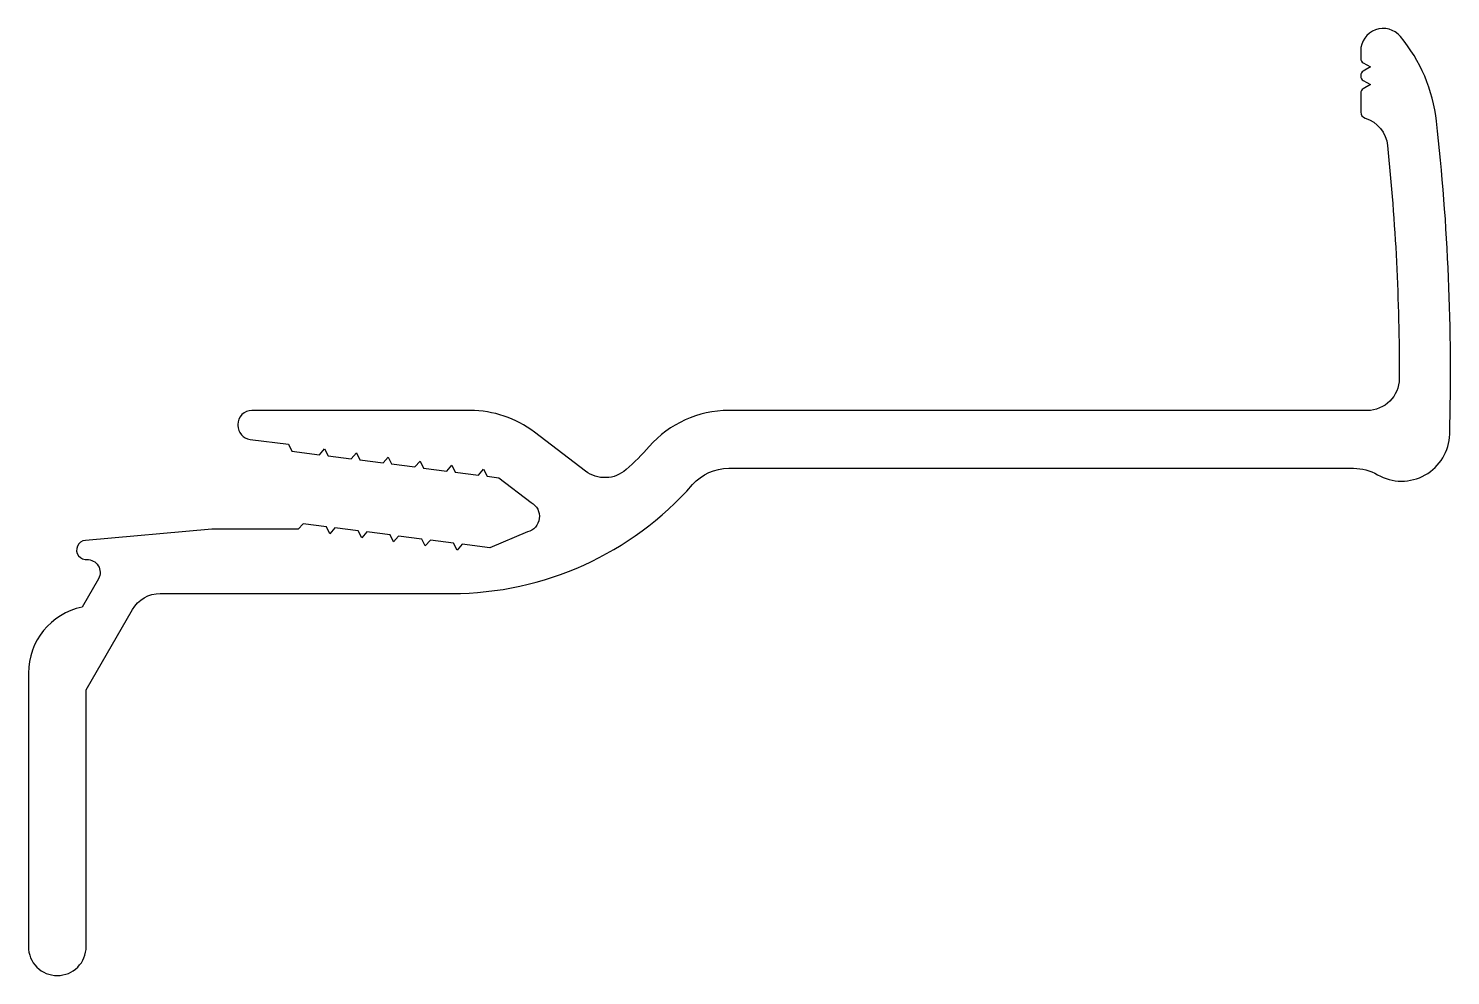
# Model space of a CAD drawing. Extents: x 135.5 to 179.9, y 208.1 to 237.6.
import ezdxf

# ---------------------------------------------------------------- set-up
doc = ezdxf.new("R2010")
doc.units = 0
doc.header["$LTSCALE"] = 15
doc.layers.get('0').update_dxf_attribs({"linetype": 'CONTINUOUS'})

msp = doc.modelspace()

# ---------------------------------------------------------------- linework, layer by layer
at = {"color": 0, "linetype": 'BYBLOCK'}
msp.add_lwpolyline([(137.348, 221.096, -0.593166), (137.714, 220.496), (137.204, 219.614, 0.35505), (135.534, 217.559), (135.534, 209.039, 0.414214), (136.434, 208.139), (136.434, 208.139, 0.414214), (137.334, 209.039), (137.334, 217.039), (138.778, 219.539, -0.267949), (139.644, 220.039), (148.73, 220.039, 0.215449), (156.235, 223.431, -0.215449), (157.361, 223.939), (176.838, 223.939, -0.131326), (177.586, 223.739, 0.567716), (179.834, 224.998, 0.034892), (179.424, 234.747, 0.146576), (178.299, 237.387, 0.701775), (177.061, 236.939), (177.061, 236.705, 0.267949), (177.141, 236.566), (177.361, 236.439), (177.141, 236.312, 0.267949), (177.061, 236.174), (177.061, 236.155, 0.267949), (177.141, 236.016), (177.361, 235.889), (177.141, 235.762, 0.267949), (177.061, 235.624), (177.061, 235.034, 0.327711), (177.201, 234.843, -0.299347), (177.896, 233.992, -0.026573), (178.261, 226.736, -0.413345), (177.261, 225.739), (157.361, 225.739, 0.215449), (154.884, 224.62, -0.031145), (154.164, 223.898, -0.358043), (152.895, 223.851), (151.303, 225.064, 0.164204), (149.303, 225.739), (142.501, 225.739, 0.414214), (142.061, 225.299), (142.061, 225.277, 0.37737), (142.445, 224.841), (143.637, 224.688), (143.746, 224.473), (144.604, 224.363), (144.763, 224.544), (144.872, 224.328), (145.596, 224.236), (145.755, 224.417), (145.863, 224.201), (146.588, 224.109), (146.747, 224.29), (146.855, 224.074), (147.58, 223.981), (147.739, 224.163), (147.847, 223.947), (148.572, 223.854), (148.731, 224.036), (148.839, 223.82), (149.563, 223.727), (149.723, 223.909), (149.831, 223.693), (150.193, 223.647), (151.205, 222.876, -0.675095), (151.088, 221.956), (149.914, 221.464), (149.056, 221.574), (148.896, 221.393), (148.788, 221.609), (148.064, 221.701), (147.904, 221.52), (147.796, 221.736), (147.072, 221.829), (146.913, 221.647), (146.804, 221.863), (146.08, 221.956), (145.921, 221.774), (145.812, 221.99), (145.088, 222.083), (144.929, 221.901), (144.82, 222.117), (144.096, 222.21), (143.946, 222.039), (141.249, 222.039), (137.308, 221.694, 1.031972), (137.379, 221.099)], format="xyb", dxfattribs=at)

doc.saveas('drawing.dxf')
